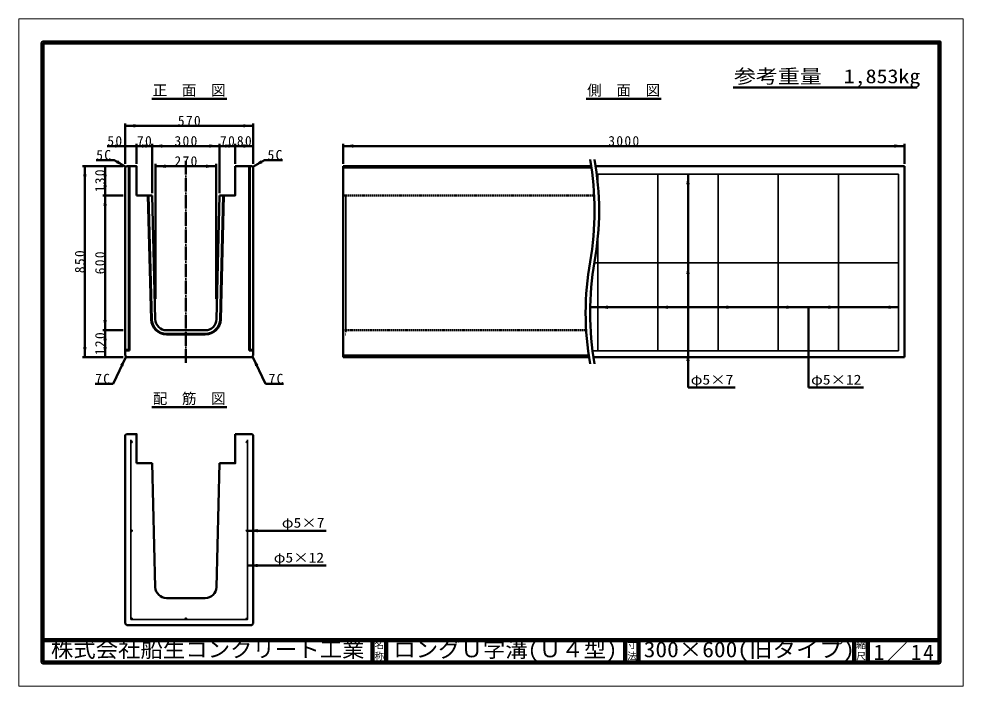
# Model space of a CAD drawing. Units: millimetres, scale not verified. Extents: x -2102 to 2102, y -1485 to 1485.
import ezdxf
from ezdxf.enums import TextEntityAlignment as Align

# ---------------------------------------------------------------- set-up
doc = ezdxf.new("R2010")
doc.units = ezdxf.units.MM
doc.header["$LTSCALE"] = 5
doc.linetypes.add('DOTTED', pattern=[1.75, 0.25, -1.5])
doc.linetypes.add('LONG_DASHED_DOTTED', pattern=[15.25, 12, -1.5, 0.25, -1.5])
doc.layers.add('0-0_V-nasSTD', color=7, linetype='Continuous', lineweight=50)
doc.layers.add('0-1_0', color=7, linetype='Continuous', lineweight=50)
doc.styles.add('ＭＳ ゴシック', font='')
doc.styles.get('ＭＳ ゴシック').set_extended_font_data('MS Gothic')

msp = doc.modelspace()

# ---------------------------------------------------------------- linework, layer by layer
at = {"layer": '0-0_V-nasSTD', "lineweight": 100}
for p, q in [((-1997.5, 1380), (-1997.5, -1380)), ((-1997.5, -1280), (1997.5, -1280)), ((-527.5, -1280), (-527.5, -1380)), ((-467.5, -1280), (-467.5, -1380)), ((597.5, -1280), (597.5, -1380)), ((657.5, -1280), (657.5, -1380)), ((1617.5, -1280), (1617.5, -1380)), ((1677.5, -1280), (1677.5, -1380)), ((-1997.5, -1380), (1997.5, -1380))]:
    msp.add_line(p, q, dxfattribs=at)
at = {"layer": '0-0_V-nasSTD'}
for p, q in [((-1628.654, 1019.105), (-1628.654, 839.105)), ((-1058.654, 1019.105), (-1058.654, 839.105)), ((-1058.654, 1009.105), (-1628.654, 1009.105)), ((-1578.654, 929.105), (-1578.654, 839.105)), ((-1508.654, 929.105), (-1508.654, 709.105)), ((-1208.654, 929.105), (-1208.654, 709.105)), ((-1138.654, 929.105), (-1138.654, 839.105)), ((-658.654, 929.105), (-658.654, 839.105)), ((1841.346, 929.105), (1841.346, 839.105)), ((-1628.654, 919.105), (-1708.654, 919.105)), ((-1578.654, 919.105), (-1628.654, 919.105)), ((-1508.654, 919.105), (-1578.654, 919.105)), ((-1208.654, 919.105), (-1508.654, 919.105)), ((-1138.654, 919.105), (-1208.654, 919.105)), ((-1058.654, 919.105), (-1138.654, 919.105)), ((1841.346, 919.105), (-658.654, 919.105)), ((-1758.116, 856.605), (-1678.116, 856.605)), ((-1626.154, 826.605), (-1678.116, 856.605)), ((-1061.154, 826.605), (-1009.193, 856.605)), ((-929.193, 856.605), (-1009.193, 856.605)), ((-1638.654, 829.105), (-1818.654, 829.105)), ((-1808.654, 829.105), (-1808.654, -20.895)), ((-1718.654, 829.105), (-1718.654, 699.105)), ((-1623.654, 829.105), (-1628.654, 824.105)), ((-1628.654, 824.105), (-1628.654, -13.895)), ((-1609.654, 829.105), (-1609.654, 9.105)), ((-1493.655, 839.105), (-1493.655, 239.105)), ((-1493.655, 829.105), (-1223.655, 829.105)), ((-1223.655, 839.105), (-1223.655, 239.105)), ((-1063.654, 829.105), (-1138.654, 829.105)), ((-1077.654, 9.105), (-1077.654, 829.105)), ((-1074.654, 12.105), (-1074.654, 829.105)), ((-1063.654, 829.105), (-1058.654, 824.105)), ((-1058.654, -13.895), (-1058.654, 824.105)), ((-658.654, 829.105), (-658.654, -20.895)), ((446.301, 829.105), (-658.654, 829.105)), ((447.058, 824.105), (-658.654, 824.105)), ((466.301, 829.105), (1841.346, 829.105)), ((1841.346, -20.895), (1841.346, 829.105)), ((877.346, 794.105), (877.346, -155.895)), ((-1638.654, 699.105), (-1728.654, 699.105)), ((-1718.654, 699.105), (-1718.654, 99.105)), ((-1508.654, 699.105), (-1578.654, 699.105)), ((-1527.66, 699.105), (-1513.867, 147.38)), ((-1524.659, 699.105), (-1510.868, 147.455)), ((-1508.654, 699.105), (-1494.873, 147.855)), ((-1208.654, 699.105), (-1222.436, 147.855)), ((-1192.649, 699.105), (-1206.441, 147.455)), ((-1189.648, 699.105), (-1203.441, 147.38)), ((1815.346, 201.605), (441.585, 201.605)), ((1413.346, 201.605), (1413.346, -155.895)), ((-1638.654, 99.105), (-1728.654, 99.105)), ((-1718.654, 99.105), (-1718.654, -20.895)), ((-1444.889, 99.105), (-1272.42, 99.105)), ((-1444.889, 83.105), (-1272.42, 83.105)), ((-1444.889, 80.105), (-1272.42, 80.105)), ((-1609.654, 9.105), (-1628.654, 9.105)), ((-1612.654, 12.105), (-1609.654, 9.105)), ((-1074.654, 12.105), (-1077.654, 9.105)), ((-1077.654, 9.105), (-1058.654, 9.105)), ((-1074.654, 12.105), (-1058.654, 12.105)), ((-1638.654, -20.895), (-1818.654, -20.895)), ((-1682.723, -139.603), (-1625.154, -17.395)), ((-1628.654, -13.895), (-1621.654, -20.895)), ((-1621.654, -20.895), (-1065.654, -20.895)), ((-1065.654, -20.895), (-1058.654, -13.895)), ((-1004.586, -139.603), (-1062.154, -17.395)), ((435.337, -13.895), (-658.654, -13.895)), ((436.39, -20.895), (-658.654, -20.895)), ((1841.346, -20.895), (456.39, -20.895)), ((-1762.723, -139.603), (-1682.723, -139.603)), ((-924.586, -139.603), (-1004.586, -139.603)), ((877.346, -155.895), (1087.346, -155.895)), ((1413.346, -155.895), (1659.346, -155.895)), ((-1623.654, -363.131), (-1628.654, -368.131)), ((-1628.654, -368.131), (-1628.654, -1206.131)), ((-1063.654, -363.131), (-1138.654, -363.131)), ((-1063.654, -363.131), (-1058.654, -368.131)), ((-1058.654, -1206.131), (-1058.654, -368.131)), ((-1508.654, -493.131), (-1578.654, -493.131)), ((-1508.654, -493.131), (-1494.873, -1044.38)), ((-1208.654, -493.131), (-1222.436, -1044.38)), ((-1083.654, -793.131), (-733.654, -793.131)), ((-1083.654, -948.129), (-733.654, -948.129)), ((-1444.889, -1093.131), (-1272.42, -1093.131)), ((-1628.654, -1206.131), (-1621.654, -1213.131)), ((-1621.654, -1213.131), (-1065.654, -1213.131)), ((-1065.654, -1213.131), (-1058.654, -1206.131))]:
    msp.add_line(p, q, dxfattribs=at)
at = {"layer": '0-0_V-nasSTD', "linetype": 'LONG_DASHED_DOTTED'}
msp.add_line((-1358.654, -45.895), (-1358.654, 854.105), dxfattribs=at)
at = {"layer": '0-0_V-nasSTD', "lineweight": 35}
for p, q in [((471.18, 794.105), (1815.346, 794.105)), ((475.346, 794.105), (475.346, 756.548)), ((743.346, 794.105), (743.346, 7.105)), ((1011.346, 794.105), (1011.346, 7.105)), ((1279.346, 794.105), (1279.346, 7.105)), ((1547.346, 794.105), (1547.346, 7.105)), ((1815.346, 794.105), (1815.346, 7.105)), ((475.346, 506.661), (475.346, 7.105)), ((1815.346, 399.105), (460.47, 399.105)), ((452.41, 7.105), (1815.346, 7.105))]:
    msp.add_line(p, q, dxfattribs=at)
at = {"layer": '0-0_V-nasSTD', "linetype": 'DOTTED'}
for p, q in [((459.597, 699.105), (-658.654, 699.105)), ((-646.154, 699.105), (-646.154, 80.105)), ((423.651, 99.105), (-658.654, 99.105)), ((-658.654, 80.105), (-646.154, 80.105))]:
    msp.add_line(p, q, dxfattribs=at)
at = {"layer": '0-0_V-nasSTD', "lineweight": 18}
for points in [[(-2102.5, -1485), (-2102.5, 1485), (2102.5, 1485), (2102.5, -1485)], [(-2002.5, -1385), (-2002.5, 1385), (2002.5, 1385), (2002.5, -1385)]]:
    msp.add_lwpolyline(points, close=True, dxfattribs=at)
at = {"layer": '0-0_V-nasSTD', "lineweight": 100}
msp.add_lwpolyline([(1997.5, -1380), (1997.5, 1380), (-1997.5, 1380)], dxfattribs=at)
at = {"layer": '0-0_V-nasSTD'}
for points in [[(-1612.654, 829.105), (-1612.654, 12.105), (-1628.654, 12.105)], [(-1623.654, 829.105), (-1578.654, 829.105), (-1578.654, 699.105)], [(-1138.654, 829.105), (-1138.654, 699.105), (-1208.654, 699.105)], [(-1623.654, -363.131), (-1578.654, -363.131), (-1578.654, -493.131)], [(-1138.654, -363.131), (-1138.654, -493.131), (-1208.654, -493.131)]]:
    msp.add_lwpolyline(points, dxfattribs=at)
at = {"layer": '0-0_V-nasSTD', "lineweight": 35}
msp.add_lwpolyline([(-1603.654, -388.131), (-1603.654, -1188.131), (-1083.654, -1188.131), (-1083.654, -388.131)], dxfattribs=at)
for centre in [(-1600.654, -398.131), (-1086.654, -398.131), (-1600.654, -793.131), (-1086.654, -793.131), (-1600.654, -1185.131), (-1358.654, -1185.131), (-1086.654, -1185.131)]:
    msp.add_circle(centre, 3, dxfattribs=at)
at = {"layer": '0-0_V-nasSTD'}
for centre, radius, start, end in [((-842.561, 631.605), 1303.906, 349.95185, 10.04815), ((-822.561, 631.605), 1303.906, 349.95185, 10.04815), ((1725.252, 176.605), 1303.906, 169.95185, 190.04815), ((1745.252, 176.605), 1303.906, 169.95185, 190.04815), ((-1444.889, 149.105), 69, 181.4321, 270), ((-1444.889, 149.105), 66, 181.4321, 270), ((-1444.889, 149.105), 50, 181.4321, 270), ((-1272.42, 149.105), 50, 270, 358.5679), ((-1272.42, 149.105), 66, 270, 358.5679), ((-1272.42, 149.105), 69, 270, 358.5679), ((-1444.889, -1043.131), 50, 181.4321, 270), ((-1272.42, -1043.131), 50, 270, 358.5679)]:
    msp.add_arc(centre, radius, start, end, dxfattribs=at)
for points in [[(-1628.654, 1009.105), (-1583.654, 1001.605), (-1583.654, 1016.605)], [(-1103.654, 1001.605), (-1103.654, 1016.605), (-1058.654, 1009.105)], [(-1673.654, 911.605), (-1673.654, 926.605), (-1628.654, 919.105)], [(-1578.654, 919.105), (-1533.654, 911.605), (-1533.654, 926.605)], [(-1553.654, 911.605), (-1553.654, 926.605), (-1508.654, 919.105)], [(-1508.654, 919.105), (-1463.654, 911.605), (-1463.654, 926.605)], [(-1253.654, 911.605), (-1253.654, 926.605), (-1208.654, 919.105)], [(-1208.654, 919.105), (-1163.654, 911.605), (-1163.654, 926.605)], [(-1183.654, 911.605), (-1183.654, 926.605), (-1138.654, 919.105)], [(-1138.654, 919.105), (-1093.654, 911.605), (-1093.654, 926.605)], [(-1103.654, 911.605), (-1103.654, 926.605), (-1058.654, 919.105)], [(-658.654, 919.105), (-613.654, 911.605), (-613.654, 926.605)], [(1796.346, 911.605), (1796.346, 926.605), (1841.346, 919.105)], [(-1668.875, 842.61), (-1661.375, 855.6), (-1626.154, 826.605)], [(-1061.154, 826.605), (-1025.933, 855.6), (-1018.433, 842.61)], [(-1816.154, 784.105), (-1808.654, 829.105), (-1801.154, 784.105)], [(-1726.154, 784.105), (-1718.654, 829.105), (-1711.154, 784.105)], [(-1493.655, 829.105), (-1448.655, 821.605), (-1448.655, 836.605)], [(-1268.655, 821.605), (-1268.655, 836.605), (-1223.655, 829.105)], [(869.846, 749.105), (877.346, 794.105), (884.846, 749.105)], [(-1726.154, 744.105), (-1718.654, 699.105), (-1711.154, 744.105)], [(-1726.154, 654.105), (-1718.654, 699.105), (-1711.154, 654.105)], [(869.846, 349.648), (877.346, 394.648), (884.846, 349.648)], [(475.346, 201.605), (520.346, 194.105), (520.346, 209.105)], [(743.346, 201.605), (788.346, 194.105), (788.346, 209.105)], [(1011.346, 201.605), (1056.346, 194.105), (1056.346, 209.105)], [(1279.346, 201.605), (1324.346, 194.105), (1324.346, 209.105)], [(1502.346, 194.105), (1502.346, 209.105), (1547.346, 201.605)], [(1770.346, 194.105), (1770.346, 209.105), (1815.346, 201.605)], [(-1726.154, 144.105), (-1718.654, 99.105), (-1711.154, 144.105)], [(-1726.154, 54.105), (-1718.654, 99.105), (-1711.154, 54.105)], [(-1816.154, 24.105), (-1808.654, -20.895), (-1801.154, 24.105)], [(-1726.154, 24.105), (-1718.654, -20.895), (-1711.154, 24.105)], [(869.846, -37.895), (877.346, 7.105), (884.846, -37.895)], [(-1651.116, -54.908), (-1637.546, -61.301), (-1625.154, -17.395)], [(-1062.154, -17.395), (-1049.762, -61.301), (-1036.192, -54.908)], [(-1603.654, -398.131), (-1603.117, -396.417), (-1602.721, -400.305)], [(-1603.117, -396.417), (-1601.109, -395.165), (-1598.818, -395.759)], [(-1603.117, -396.417), (-1598.818, -395.759), (-1597.67, -397.827)], [(-1603.117, -396.417), (-1602.721, -400.305), (-1600.502, -401.127)], [(-1603.117, -396.417), (-1600.502, -401.127), (-1598.378, -400.085)], [(-1603.117, -396.417), (-1598.378, -400.085), (-1597.67, -397.827)], [(-1089.639, -398.434), (-1088.931, -396.177), (-1084.192, -399.845)], [(-1089.639, -398.434), (-1088.491, -400.503), (-1084.192, -399.845)], [(-1088.931, -396.177), (-1086.806, -395.135), (-1084.192, -399.845)], [(-1088.491, -400.503), (-1086.2, -401.096), (-1084.192, -399.845)], [(-1086.806, -395.135), (-1084.587, -395.956), (-1084.192, -399.845)], [(-1084.587, -395.956), (-1084.192, -399.845), (-1083.654, -398.131)], [(-1603.654, -793.131), (-1603.117, -791.417), (-1602.721, -795.305)], [(-1603.117, -791.417), (-1601.109, -790.165), (-1598.818, -790.759)], [(-1603.117, -791.417), (-1598.818, -790.759), (-1597.67, -792.827)], [(-1603.117, -791.417), (-1602.721, -795.305), (-1600.502, -796.127)], [(-1603.117, -791.417), (-1600.502, -796.127), (-1598.378, -795.085)], [(-1603.117, -791.417), (-1598.378, -795.085), (-1597.67, -792.827)], [(-1089.639, -793.434), (-1088.931, -791.177), (-1084.192, -794.845)], [(-1089.639, -793.434), (-1088.491, -795.503), (-1084.192, -794.845)], [(-1088.931, -791.177), (-1086.806, -790.135), (-1084.192, -794.845)], [(-1088.491, -795.503), (-1086.2, -796.096), (-1084.192, -794.845)], [(-1086.806, -790.135), (-1084.587, -790.956), (-1084.192, -794.845)], [(-1084.587, -790.956), (-1084.192, -794.845), (-1083.654, -793.131)], [(-1083.654, -793.131), (-1038.654, -800.631), (-1038.654, -785.631)], [(-1083.654, -948.129), (-1038.654, -955.629), (-1038.654, -940.629)], [(-1603.654, -1185.131), (-1603.348, -1183.81), (-1598.94, -1187.593)], [(-1603.654, -1185.131), (-1603.593, -1185.735), (-1598.94, -1187.593)], [(-1603.593, -1185.735), (-1603.411, -1186.314), (-1598.94, -1187.593)], [(-1603.411, -1186.314), (-1603.117, -1186.845), (-1598.94, -1187.593)], [(-1603.348, -1183.81), (-1602.11, -1182.508), (-1598.94, -1187.593)], [(-1603.117, -1186.845), (-1602.721, -1187.305), (-1598.94, -1187.593)], [(-1602.721, -1187.305), (-1602.241, -1187.677), (-1598.94, -1187.593)], [(-1602.241, -1187.677), (-1601.696, -1187.944), (-1598.94, -1187.593)], [(-1602.11, -1182.508), (-1600.351, -1182.146), (-1598.94, -1187.593)], [(-1601.696, -1187.944), (-1601.109, -1188.096), (-1598.94, -1187.593)], [(-1601.109, -1188.096), (-1600.654, -1188.131), (-1598.94, -1187.593)], [(-1600.351, -1182.146), (-1598.94, -1187.593), (-1598.7, -1182.855)], [(-1598.94, -1187.593), (-1598.7, -1182.855), (-1597.75, -1184.379)], [(-1598.94, -1187.593), (-1597.841, -1186.173), (-1597.75, -1184.379)], [(-1361.62, -1185.585), (-1361.027, -1183.295), (-1360.368, -1187.593)], [(-1361.027, -1183.295), (-1360.368, -1187.593), (-1358.958, -1182.146)], [(-1360.368, -1187.593), (-1358.958, -1182.146), (-1356.7, -1182.855)], [(-1360.368, -1187.593), (-1356.7, -1182.855), (-1355.658, -1184.979)], [(-1360.368, -1187.593), (-1356.48, -1187.198), (-1355.658, -1184.979)], [(-1360.368, -1187.593), (-1358.654, -1188.131), (-1356.48, -1187.198)], [(-1089.639, -1184.827), (-1088.931, -1183.177), (-1084.192, -1183.417)], [(-1089.639, -1184.827), (-1089.277, -1186.587), (-1084.192, -1183.417)], [(-1089.277, -1186.587), (-1087.975, -1187.824), (-1084.192, -1183.417)], [(-1088.931, -1183.177), (-1087.406, -1182.227), (-1084.192, -1183.417)], [(-1087.975, -1187.824), (-1086.654, -1188.131), (-1084.192, -1183.417)], [(-1087.406, -1182.227), (-1085.612, -1182.318), (-1084.192, -1183.417)], [(-1086.654, -1188.131), (-1086.05, -1188.069), (-1084.192, -1183.417)], [(-1086.05, -1188.069), (-1085.471, -1187.888), (-1084.192, -1183.417)], [(-1085.471, -1187.888), (-1084.94, -1187.593), (-1084.192, -1183.417)], [(-1084.94, -1187.593), (-1084.48, -1187.198), (-1084.192, -1183.417)], [(-1084.48, -1187.198), (-1084.192, -1183.417), (-1084.108, -1186.718)], [(-1084.192, -1183.417), (-1084.108, -1186.718), (-1083.841, -1186.173)], [(-1084.192, -1183.417), (-1083.841, -1186.173), (-1083.689, -1185.585)], [(-1084.192, -1183.417), (-1083.689, -1185.585), (-1083.654, -1185.131)]]:
    msp.add_solid(points, dxfattribs=at)
at = {"layer": '0-1_0'}
for p, q in [((1078.036, 1179.753), (1898.036, 1179.753)), ((-1510.654, 1129.105), (-1176.654, 1129.105)), ((424.346, 1129.105), (758.346, 1129.105)), ((-1510.654, -243.131), (-1176.654, -243.131))]:
    msp.add_line(p, q, dxfattribs=at)

# ---------------------------------------------------------------- texts
at = {"layer": '0-0_V-nasSTD', "style": 'ＭＳ ゴシック'}
for s, height, width, p in [('参考重量\u30001,853kg', 62.32, 1.15, (1082.036, 1179.753)), ('φ5×7', 43.99, 1.15, (889.346, -155.895)), ('φ5×12', 43.99, 1.15, (1425.346, -155.895)), ('φ5×7', 43.99, 1.15, (-931.654, -793.131)), ('φ5×12', 43.99, 1.15, (-967.654, -948.129)), ('株式会社船生コンクリート工業', 69.65, 1.05, (-1960, -1377.5)), ('ロングＵ字溝(Ｕ４型)', 69.65, 1.05, (-435, -1377.5)), ('300×600(旧タイプ)', 69.65, 1.1, (680, -1377.5))]:
    msp.add_text(s, height=height, dxfattribs=dict(at, width=width)).set_placement(p, align=Align.BOTTOM_LEFT)
for s, height, p in [('正\u3000面\u3000図', 47.65, (-1506.658, 1129.105)), ('側\u3000面\u3000図', 47.65, (428.342, 1129.105)), ('配\u3000筋\u3000図', 47.65, (-1506.658, -243.131)), ('名', 30.79, (-518.518, -1326.001)), ('寸', 30.79, (606.482, -1326.001)), ('縮', 30.79, (1626.482, -1326.001)), ('称', 30.79, (-518.524, -1375.99)), ('法', 30.79, (606.476, -1375.99)), ('尺', 30.79, (1626.476, -1375.99))]:
    msp.add_text(s, height=height, dxfattribs=at).set_placement(p, align=Align.BOTTOM_LEFT)
at = {"layer": '0-0_V-nasSTD', "attachment_point": 7, "style": 'ＭＳ ゴシック'}
for s, insert, char_height in [('\\T1.2;570', (-1394.641, 1009.105), 43.99), ('\\T1.2;50', (-1708.654, 919.105), 43.99), ('\\T1.2;70', (-1576.654, 919.105), 43.99), ('\\T1.2;300', (-1409.641, 919.105), 43.99), ('\\T1.2;70', (-1206.654, 919.105), 43.99), ('\\T1.2;80', (-1131.654, 919.105), 43.99), ('\\T1.2;3000', (522.24, 919.105), 43.99), ('\\T1.2;5C', (-1758.116, 856.605), 43.99), ('\\T1.2;5C', (-995.193, 856.605), 43.99), ('\\T1.2;270', (-1409.641, 829.105), 43.99), ('\\T1.2;7C', (-1762.723, -139.603), 43.99), ('\\T1.2;7C', (-990.586, -139.603), 43.99), ('\\T1.16;1／14', (1704.533, -1377.418), 69.65)]:
    msp.add_mtext(s, dxfattribs=dict(at, insert=insert, char_height=char_height))
at = {"layer": '0-0_V-nasSTD', "char_height": 43.99, "attachment_point": 7, "rotation": 90, "style": 'ＭＳ ゴシック'}
for s, insert in [('\\T1.2;130', (-1718.654, 713.092)), ('\\T1.2;850', (-1808.654, 353.092)), ('\\T1.2;600', (-1718.654, 348.092)), ('\\T1.2;120', (-1718.654, -11.908))]:
    msp.add_mtext(s, dxfattribs=dict(at, insert=insert))

doc.saveas('drawing.dxf')
